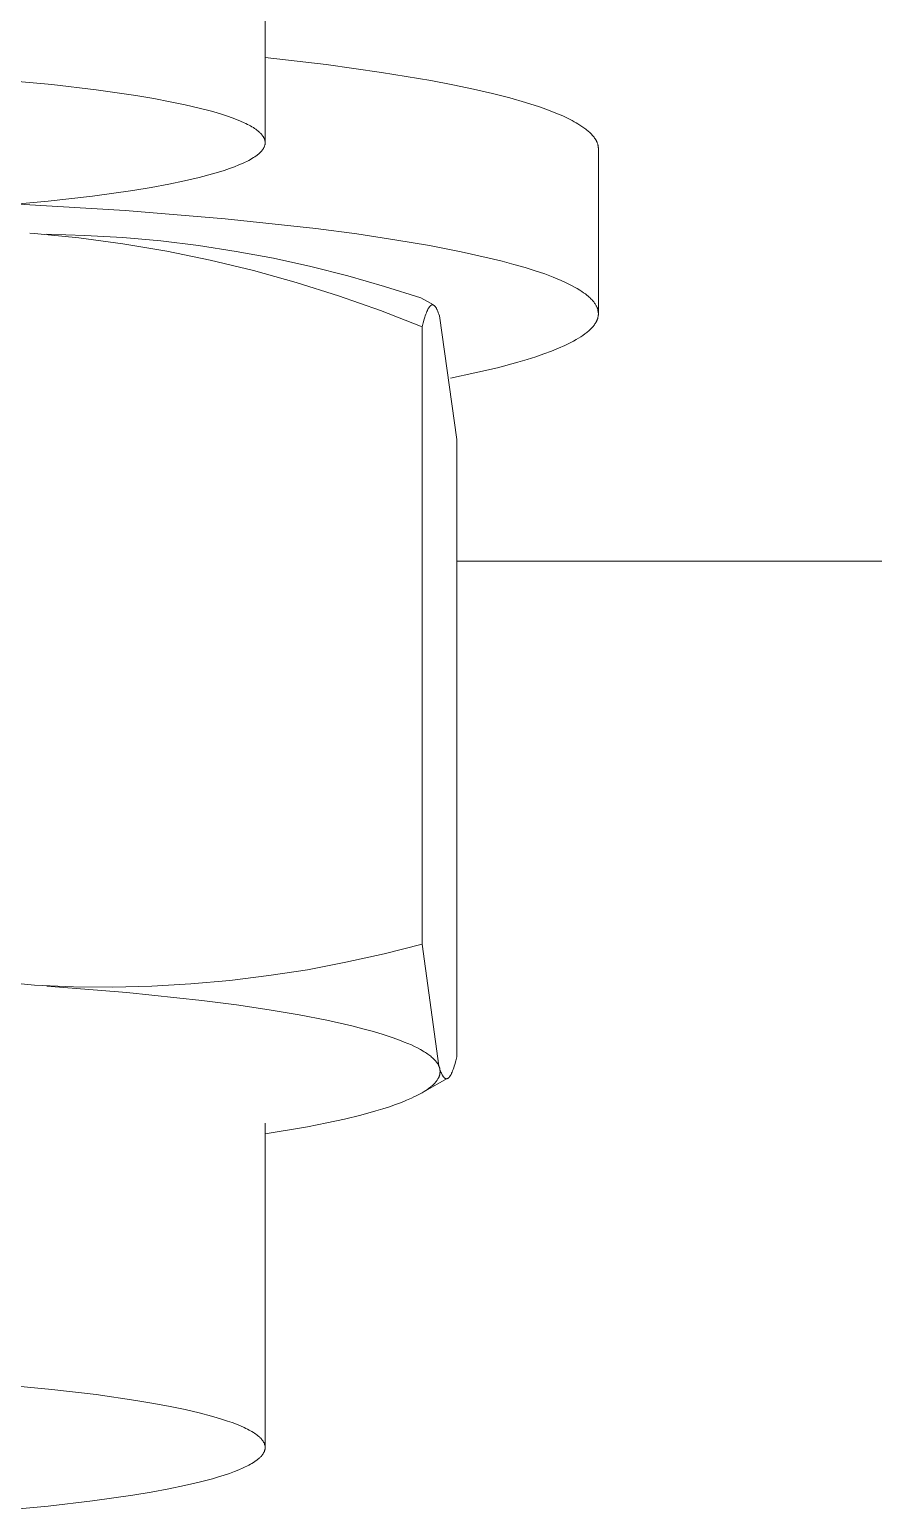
# Model space of a CAD drawing. Header units: millimetres. Extents: x -75 to 3710, y -20 to 2482.
# Drawn here: x 1640.36 to 1646.44, y 2292.67 to 2303.33 of the extents above; entities that cross this region are included whole.
import ezdxf

# ---------------------------------------------------------------- set-up
doc = ezdxf.new("R2010")
doc.units = ezdxf.units.MM
doc.layers.add('ZANO_R', color=7, linetype='Continuous', lineweight=0)

msp = doc.modelspace()

# ---------------------------------------------------------------- linework, layer by layer
at = {"layer": 'ZANO_R'}
for p, q in [((1642.057, 2302.529), (1642.057, 2304.855)), ((1642.496, 2303.081), (1642.057, 2303.132)), ((1642.895, 2303.025), (1642.496, 2303.081)), ((1640.521, 2302.937), (1640.171, 2302.97)), ((1640.84, 2302.899), (1640.521, 2302.937)), ((1643.249, 2302.966), (1642.895, 2303.025)), ((1643.409, 2302.935), (1643.249, 2302.966)), ((1643.558, 2302.904), (1643.409, 2302.935)), ((1641.125, 2302.858), (1640.84, 2302.899)), ((1641.254, 2302.836), (1641.125, 2302.858)), ((1641.373, 2302.814), (1641.254, 2302.836)), ((1643.694, 2302.873), (1643.558, 2302.904)), ((1643.819, 2302.841), (1643.694, 2302.873)), ((1643.931, 2302.808), (1643.819, 2302.841)), ((1641.482, 2302.792), (1641.373, 2302.814)), ((1641.581, 2302.768), (1641.482, 2302.792)), ((1641.67, 2302.745), (1641.581, 2302.768)), ((1641.711, 2302.733), (1641.67, 2302.745)), ((1641.75, 2302.721), (1641.711, 2302.733)), ((1641.786, 2302.71), (1641.75, 2302.721)), ((1644.032, 2302.776), (1643.931, 2302.808)), ((1644.078, 2302.76), (1644.032, 2302.776)), ((1644.122, 2302.743), (1644.078, 2302.76)), ((1644.162, 2302.727), (1644.122, 2302.743)), ((1644.2, 2302.711), (1644.162, 2302.727)), ((1641.819, 2302.698), (1641.786, 2302.71)), ((1641.85, 2302.686), (1641.819, 2302.698)), ((1641.879, 2302.674), (1641.85, 2302.686)), ((1641.906, 2302.662), (1641.879, 2302.674)), ((1641.918, 2302.656), (1641.906, 2302.662)), ((1641.93, 2302.65), (1641.918, 2302.656)), ((1641.941, 2302.644), (1641.93, 2302.65)), ((1641.952, 2302.639), (1641.941, 2302.644)), ((1641.962, 2302.633), (1641.952, 2302.639)), ((1641.972, 2302.627), (1641.962, 2302.633)), ((1641.981, 2302.621), (1641.972, 2302.627)), ((1641.989, 2302.615), (1641.981, 2302.621)), ((1641.997, 2302.609), (1641.989, 2302.615)), ((1644.234, 2302.695), (1644.2, 2302.711)), ((1644.267, 2302.679), (1644.234, 2302.695)), ((1644.282, 2302.67), (1644.267, 2302.679)), ((1644.296, 2302.662), (1644.282, 2302.67)), ((1644.31, 2302.654), (1644.296, 2302.662)), ((1644.323, 2302.646), (1644.31, 2302.654)), ((1644.338, 2302.636), (1644.323, 2302.646)), ((1644.353, 2302.626), (1644.338, 2302.636)), ((1644.36, 2302.621), (1644.353, 2302.626)), ((1644.367, 2302.616), (1644.36, 2302.621)), ((1644.374, 2302.61), (1644.367, 2302.616)), ((1642.005, 2302.603), (1641.997, 2302.609)), ((1642.009, 2302.6), (1642.005, 2302.603)), ((1642.012, 2302.597), (1642.009, 2302.6)), ((1642.016, 2302.594), (1642.012, 2302.597)), ((1642.019, 2302.591), (1642.016, 2302.594)), ((1642.022, 2302.588), (1642.019, 2302.591)), ((1642.025, 2302.585), (1642.022, 2302.588)), ((1642.028, 2302.582), (1642.025, 2302.585)), ((1642.031, 2302.579), (1642.028, 2302.582)), ((1642.033, 2302.576), (1642.031, 2302.579)), ((1642.036, 2302.573), (1642.033, 2302.576)), ((1642.038, 2302.569), (1642.036, 2302.573)), ((1642.04, 2302.566), (1642.038, 2302.569)), ((1642.042, 2302.563), (1642.04, 2302.566)), ((1642.044, 2302.56), (1642.042, 2302.563)), ((1642.046, 2302.557), (1642.044, 2302.56)), ((1642.048, 2302.554), (1642.046, 2302.557)), ((1642.049, 2302.551), (1642.048, 2302.554)), ((1642.051, 2302.548), (1642.049, 2302.551)), ((1642.052, 2302.544), (1642.051, 2302.548)), ((1642.053, 2302.541), (1642.052, 2302.544)), ((1642.054, 2302.538), (1642.053, 2302.541)), ((1642.055, 2302.535), (1642.054, 2302.538)), ((1642.055, 2302.532), (1642.055, 2302.535)), ((1642.056, 2302.529), (1642.055, 2302.532)), ((1642.055, 2302.503), (1642.056, 2302.506)), ((1642.056, 2302.525), (1642.056, 2302.529)), ((1642.057, 2302.522), (1642.056, 2302.525)), ((1642.056, 2302.509), (1642.057, 2302.513)), ((1642.056, 2302.506), (1642.056, 2302.509)), ((1642.057, 2302.519), (1642.057, 2302.522)), ((1642.057, 2302.516), (1642.057, 2302.519)), ((1642.057, 2302.513), (1642.057, 2302.516)), ((1644.38, 2302.605), (1644.374, 2302.61)), ((1644.386, 2302.6), (1644.38, 2302.605)), ((1644.392, 2302.595), (1644.386, 2302.6)), ((1644.398, 2302.59), (1644.392, 2302.595)), ((1644.403, 2302.584), (1644.398, 2302.59)), ((1644.408, 2302.579), (1644.403, 2302.584)), ((1644.413, 2302.574), (1644.408, 2302.579)), ((1644.418, 2302.568), (1644.413, 2302.574)), ((1644.422, 2302.563), (1644.418, 2302.568)), ((1644.426, 2302.558), (1644.422, 2302.563)), ((1644.43, 2302.552), (1644.426, 2302.558)), ((1644.434, 2302.547), (1644.43, 2302.552)), ((1644.435, 2302.544), (1644.434, 2302.547)), ((1644.437, 2302.542), (1644.435, 2302.544)), ((1644.439, 2302.539), (1644.437, 2302.542)), ((1644.44, 2302.536), (1644.439, 2302.539)), ((1644.442, 2302.534), (1644.44, 2302.536)), ((1644.443, 2302.531), (1644.442, 2302.534)), ((1644.444, 2302.528), (1644.443, 2302.531)), ((1644.446, 2302.525), (1644.444, 2302.528)), ((1644.447, 2302.523), (1644.446, 2302.525)), ((1644.448, 2302.52), (1644.447, 2302.523)), ((1644.449, 2302.517), (1644.448, 2302.52)), ((1644.45, 2302.514), (1644.449, 2302.517)), ((1644.451, 2302.512), (1644.45, 2302.514)), ((1644.452, 2302.509), (1644.451, 2302.512)), ((1644.453, 2302.506), (1644.452, 2302.509)), ((1644.453, 2302.504), (1644.453, 2302.506)), ((1641.951, 2302.398), (1641.962, 2302.404)), ((1641.962, 2302.404), (1641.973, 2302.411)), ((1641.973, 2302.411), (1641.983, 2302.417)), ((1641.983, 2302.417), (1641.993, 2302.424)), ((1641.993, 2302.424), (1641.997, 2302.427)), ((1641.997, 2302.427), (1642.001, 2302.431)), ((1642.001, 2302.431), (1642.005, 2302.434)), ((1642.005, 2302.434), (1642.009, 2302.437)), ((1642.009, 2302.437), (1642.013, 2302.441)), ((1642.013, 2302.441), (1642.017, 2302.444)), ((1642.017, 2302.444), (1642.02, 2302.447)), ((1642.02, 2302.447), (1642.024, 2302.451)), ((1642.024, 2302.451), (1642.027, 2302.454)), ((1642.027, 2302.454), (1642.03, 2302.457)), ((1642.03, 2302.457), (1642.033, 2302.46)), ((1642.033, 2302.46), (1642.035, 2302.464)), ((1642.035, 2302.464), (1642.038, 2302.467)), ((1642.038, 2302.467), (1642.04, 2302.47)), ((1642.04, 2302.47), (1642.042, 2302.474)), ((1642.042, 2302.474), (1642.044, 2302.477)), ((1642.044, 2302.477), (1642.046, 2302.48)), ((1642.046, 2302.48), (1642.048, 2302.483)), ((1642.048, 2302.483), (1642.05, 2302.487)), ((1642.05, 2302.487), (1642.051, 2302.49)), ((1642.051, 2302.49), (1642.052, 2302.493)), ((1642.052, 2302.493), (1642.053, 2302.496)), ((1642.053, 2302.496), (1642.054, 2302.5)), ((1642.054, 2302.5), (1642.055, 2302.503)), ((1644.454, 2302.501), (1644.453, 2302.504)), ((1644.455, 2302.498), (1644.454, 2302.501)), ((1644.455, 2302.495), (1644.455, 2302.498)), ((1644.456, 2302.493), (1644.455, 2302.495)), ((1644.456, 2302.49), (1644.456, 2302.493)), ((1644.456, 2302.487), (1644.456, 2302.49)), ((1644.456, 2302.484), (1644.456, 2302.487)), ((1644.457, 2302.481), (1644.456, 2302.484)), ((1644.457, 2302.479), (1644.457, 2302.481)), ((1644.457, 2302.476), (1644.457, 2302.479)), ((1644.457, 2301.286), (1644.457, 2302.476)), ((1641.582, 2302.269), (1641.677, 2302.294)), ((1641.677, 2302.294), (1641.721, 2302.306)), ((1641.721, 2302.306), (1641.761, 2302.319)), ((1641.761, 2302.319), (1641.8, 2302.332)), ((1641.8, 2302.332), (1641.835, 2302.345)), ((1641.835, 2302.345), (1641.868, 2302.358)), ((1641.868, 2302.358), (1641.899, 2302.371)), ((1641.899, 2302.371), (1641.913, 2302.378)), ((1641.913, 2302.378), (1641.926, 2302.384)), ((1641.926, 2302.384), (1641.939, 2302.391)), ((1641.939, 2302.391), (1641.951, 2302.398)), ((1641.104, 2302.175), (1641.237, 2302.197)), ((1641.237, 2302.197), (1641.362, 2302.22)), ((1641.362, 2302.22), (1641.477, 2302.244)), ((1641.477, 2302.244), (1641.582, 2302.269)), ((1640.154, 2302.066), (1640.494, 2302.097)), ((1640.494, 2302.097), (1640.813, 2302.134)), ((1640.813, 2302.134), (1641.104, 2302.175)), ((1641.049, 2302.03), (1640.281, 2302.077)), ((1641.769, 2301.971), (1641.049, 2302.03)), ((1640.396, 2301.865), (1640.361, 2301.867)), ((1640.714, 2301.833), (1640.396, 2301.865)), ((1642.421, 2301.9), (1641.769, 2301.971)), ((1642.717, 2301.861), (1642.421, 2301.9)), ((1640.485, 2301.859), (1640.759, 2301.851)), ((1641.032, 2301.791), (1640.714, 2301.833)), ((1640.759, 2301.851), (1641.033, 2301.835)), ((1641.348, 2301.737), (1641.032, 2301.791)), ((1641.033, 2301.835), (1641.306, 2301.811)), ((1641.306, 2301.811), (1641.578, 2301.778)), ((1641.578, 2301.778), (1641.849, 2301.736)), ((1642.99, 2301.82), (1642.717, 2301.861)), ((1643.241, 2301.778), (1642.99, 2301.82)), ((1643.468, 2301.733), (1643.241, 2301.778)), ((1641.661, 2301.673), (1641.348, 2301.737)), ((1641.972, 2301.598), (1641.661, 2301.673)), ((1641.849, 2301.736), (1642.118, 2301.686)), ((1642.118, 2301.686), (1642.386, 2301.627)), ((1643.671, 2301.688), (1643.468, 2301.733)), ((1643.763, 2301.665), (1643.671, 2301.688)), ((1643.849, 2301.642), (1643.763, 2301.665)), ((1642.281, 2301.512), (1641.972, 2301.598)), ((1642.386, 2301.627), (1642.652, 2301.56)), ((1642.652, 2301.56), (1642.916, 2301.484)), ((1643.929, 2301.619), (1643.849, 2301.642)), ((1644.002, 2301.596), (1643.929, 2301.619)), ((1644.07, 2301.573), (1644.002, 2301.596)), ((1644.132, 2301.549), (1644.07, 2301.573)), ((1644.161, 2301.538), (1644.132, 2301.549)), ((1642.586, 2301.416), (1642.281, 2301.512)), ((1642.916, 2301.484), (1643.177, 2301.401)), ((1644.188, 2301.526), (1644.161, 2301.538)), ((1644.214, 2301.514), (1644.188, 2301.526)), ((1644.239, 2301.503), (1644.214, 2301.514)), ((1644.262, 2301.491), (1644.239, 2301.503)), ((1644.284, 2301.479), (1644.262, 2301.491)), ((1644.304, 2301.468), (1644.284, 2301.479)), ((1644.323, 2301.456), (1644.304, 2301.468)), ((1644.337, 2301.447), (1644.323, 2301.456)), ((1644.35, 2301.438), (1644.337, 2301.447)), ((1642.888, 2301.31), (1642.586, 2301.416)), ((1643.177, 2301.401), (1643.269, 2301.35)), ((1643.237, 2301.332), (1643.235, 2301.329)), ((1643.238, 2301.333), (1643.237, 2301.332)), ((1643.239, 2301.335), (1643.238, 2301.333)), ((1643.24, 2301.336), (1643.239, 2301.335)), ((1643.241, 2301.337), (1643.24, 2301.336)), ((1643.242, 2301.338), (1643.241, 2301.337)), ((1643.243, 2301.34), (1643.242, 2301.338)), ((1643.244, 2301.341), (1643.243, 2301.34)), ((1643.245, 2301.342), (1643.244, 2301.341)), ((1643.246, 2301.343), (1643.245, 2301.342)), ((1643.247, 2301.344), (1643.246, 2301.343)), ((1643.248, 2301.344), (1643.247, 2301.344)), ((1643.249, 2301.345), (1643.248, 2301.344)), ((1643.25, 2301.346), (1643.249, 2301.346)), ((1643.249, 2301.346), (1643.249, 2301.345)), ((1643.251, 2301.347), (1643.25, 2301.346)), ((1643.25, 2301.346), (1643.25, 2301.346)), ((1643.252, 2301.347), (1643.251, 2301.347)), ((1643.251, 2301.347), (1643.251, 2301.347)), ((1643.253, 2301.348), (1643.252, 2301.348)), ((1643.252, 2301.348), (1643.252, 2301.347)), ((1643.254, 2301.348), (1643.253, 2301.348)), ((1643.253, 2301.348), (1643.253, 2301.348)), ((1643.255, 2301.349), (1643.254, 2301.349)), ((1643.254, 2301.349), (1643.254, 2301.348)), ((1643.256, 2301.349), (1643.255, 2301.349)), ((1643.255, 2301.349), (1643.255, 2301.349)), ((1643.257, 2301.35), (1643.256, 2301.35)), ((1643.256, 2301.35), (1643.256, 2301.349)), ((1643.258, 2301.35), (1643.257, 2301.35)), ((1643.257, 2301.35), (1643.257, 2301.35)), ((1643.259, 2301.35), (1643.258, 2301.35)), ((1643.258, 2301.35), (1643.258, 2301.35)), ((1643.26, 2301.35), (1643.259, 2301.35)), ((1643.259, 2301.35), (1643.259, 2301.35)), ((1643.261, 2301.351), (1643.26, 2301.35)), ((1643.26, 2301.35), (1643.26, 2301.35)), ((1643.262, 2301.351), (1643.261, 2301.351)), ((1643.261, 2301.351), (1643.261, 2301.351)), ((1643.263, 2301.351), (1643.262, 2301.351)), ((1643.262, 2301.351), (1643.262, 2301.351)), ((1643.264, 2301.351), (1643.263, 2301.351)), ((1643.263, 2301.351), (1643.263, 2301.351)), ((1643.264, 2301.35), (1643.264, 2301.351)), ((1643.265, 2301.35), (1643.264, 2301.35)), ((1643.266, 2301.35), (1643.265, 2301.35)), ((1643.265, 2301.35), (1643.265, 2301.35)), ((1643.267, 2301.35), (1643.266, 2301.35)), ((1643.266, 2301.35), (1643.266, 2301.35)), ((1643.268, 2301.35), (1643.267, 2301.35)), ((1643.267, 2301.35), (1643.267, 2301.35)), ((1643.268, 2301.349), (1643.268, 2301.35)), ((1643.268, 2301.35), (1643.268, 2301.35)), ((1643.269, 2301.349), (1643.268, 2301.349)), ((1643.27, 2301.349), (1643.269, 2301.349)), ((1643.269, 2301.349), (1643.269, 2301.349)), ((1643.27, 2301.348), (1643.27, 2301.349)), ((1643.271, 2301.348), (1643.27, 2301.348)), ((1643.272, 2301.348), (1643.271, 2301.348)), ((1643.271, 2301.348), (1643.271, 2301.348)), ((1643.272, 2301.347), (1643.272, 2301.348)), ((1643.273, 2301.347), (1643.272, 2301.347)), ((1643.274, 2301.346), (1643.273, 2301.347)), ((1643.273, 2301.347), (1643.273, 2301.347)), ((1643.275, 2301.346), (1643.274, 2301.346)), ((1643.274, 2301.346), (1643.274, 2301.346)), ((1643.275, 2301.345), (1643.275, 2301.346)), ((1643.276, 2301.345), (1643.275, 2301.345)), ((1643.276, 2301.344), (1643.276, 2301.345)), ((1643.277, 2301.343), (1643.276, 2301.344)), ((1643.278, 2301.342), (1643.277, 2301.343)), ((1643.279, 2301.341), (1643.278, 2301.342)), ((1643.28, 2301.34), (1643.279, 2301.341)), ((1643.281, 2301.339), (1643.28, 2301.34)), ((1643.282, 2301.338), (1643.281, 2301.339)), ((1643.283, 2301.337), (1643.282, 2301.338)), ((1643.284, 2301.335), (1643.283, 2301.337)), ((1643.285, 2301.334), (1643.284, 2301.335)), ((1643.286, 2301.332), (1643.285, 2301.334)), ((1643.287, 2301.331), (1643.286, 2301.332)), ((1644.363, 2301.429), (1644.35, 2301.438)), ((1644.375, 2301.419), (1644.363, 2301.429)), ((1644.381, 2301.415), (1644.375, 2301.419)), ((1644.386, 2301.41), (1644.381, 2301.415)), ((1644.391, 2301.405), (1644.386, 2301.41)), ((1644.397, 2301.401), (1644.391, 2301.405)), ((1644.401, 2301.396), (1644.397, 2301.401)), ((1644.406, 2301.391), (1644.401, 2301.396)), ((1644.411, 2301.386), (1644.406, 2301.391)), ((1644.415, 2301.381), (1644.411, 2301.386)), ((1644.419, 2301.377), (1644.415, 2301.381)), ((1644.423, 2301.372), (1644.419, 2301.377)), ((1644.427, 2301.367), (1644.423, 2301.372)), ((1644.43, 2301.362), (1644.427, 2301.367)), ((1644.433, 2301.357), (1644.43, 2301.362)), ((1644.436, 2301.353), (1644.433, 2301.357)), ((1644.439, 2301.348), (1644.436, 2301.353)), ((1644.442, 2301.343), (1644.439, 2301.348)), ((1644.443, 2301.34), (1644.442, 2301.343)), ((1644.444, 2301.338), (1644.443, 2301.34)), ((1644.446, 2301.335), (1644.444, 2301.338)), ((1644.447, 2301.333), (1644.446, 2301.335)), ((1644.448, 2301.331), (1644.447, 2301.333)), ((1643.187, 2301.193), (1642.888, 2301.31)), ((1643.202, 2301.248), (1643.194, 2301.222)), ((1643.206, 2301.261), (1643.202, 2301.248)), ((1643.21, 2301.272), (1643.206, 2301.261)), ((1643.214, 2301.283), (1643.21, 2301.272)), ((1643.218, 2301.293), (1643.214, 2301.283)), ((1643.221, 2301.302), (1643.218, 2301.293)), ((1643.225, 2301.311), (1643.221, 2301.302)), ((1643.227, 2301.315), (1643.225, 2301.311)), ((1643.229, 2301.319), (1643.227, 2301.315)), ((1643.231, 2301.322), (1643.229, 2301.319)), ((1643.233, 2301.326), (1643.231, 2301.322)), ((1643.235, 2301.329), (1643.233, 2301.326)), ((1643.288, 2301.329), (1643.287, 2301.331)), ((1643.29, 2301.326), (1643.288, 2301.329)), ((1643.292, 2301.322), (1643.29, 2301.326)), ((1643.294, 2301.318), (1643.292, 2301.322)), ((1643.296, 2301.314), (1643.294, 2301.318)), ((1643.298, 2301.309), (1643.296, 2301.314)), ((1643.3, 2301.305), (1643.298, 2301.309)), ((1643.304, 2301.294), (1643.3, 2301.305)), ((1643.308, 2301.283), (1643.304, 2301.294)), ((1643.312, 2301.271), (1643.308, 2301.283)), ((1643.438, 2300.381), (1643.312, 2301.271)), ((1644.439, 2301.223), (1644.44, 2301.225)), ((1644.44, 2301.225), (1644.441, 2301.228)), ((1644.441, 2301.228), (1644.443, 2301.23)), ((1644.443, 2301.23), (1644.444, 2301.233)), ((1644.444, 2301.233), (1644.445, 2301.235)), ((1644.445, 2301.235), (1644.446, 2301.238)), ((1644.446, 2301.238), (1644.447, 2301.241)), ((1644.447, 2301.241), (1644.448, 2301.243)), ((1644.449, 2301.328), (1644.448, 2301.331)), ((1644.448, 2301.243), (1644.449, 2301.246)), ((1644.45, 2301.326), (1644.449, 2301.328)), ((1644.449, 2301.246), (1644.45, 2301.248)), ((1644.45, 2301.323), (1644.45, 2301.326)), ((1644.451, 2301.321), (1644.45, 2301.323)), ((1644.45, 2301.248), (1644.451, 2301.251)), ((1644.452, 2301.318), (1644.451, 2301.321)), ((1644.451, 2301.251), (1644.452, 2301.253)), ((1644.453, 2301.316), (1644.452, 2301.318)), ((1644.452, 2301.253), (1644.453, 2301.256)), ((1644.453, 2301.313), (1644.453, 2301.316)), ((1644.454, 2301.311), (1644.453, 2301.313)), ((1644.453, 2301.258), (1644.454, 2301.261)), ((1644.453, 2301.256), (1644.453, 2301.258)), ((1644.454, 2301.308), (1644.454, 2301.311)), ((1644.455, 2301.306), (1644.454, 2301.308)), ((1644.454, 2301.263), (1644.455, 2301.266)), ((1644.454, 2301.261), (1644.454, 2301.263)), ((1644.455, 2301.303), (1644.455, 2301.306)), ((1644.456, 2301.301), (1644.455, 2301.303)), ((1644.455, 2301.268), (1644.456, 2301.271)), ((1644.455, 2301.266), (1644.455, 2301.268)), ((1644.456, 2301.298), (1644.456, 2301.301)), ((1644.456, 2301.296), (1644.456, 2301.298)), ((1644.457, 2301.293), (1644.456, 2301.296)), ((1644.456, 2301.276), (1644.457, 2301.278)), ((1644.456, 2301.273), (1644.456, 2301.276)), ((1644.456, 2301.271), (1644.456, 2301.273)), ((1644.457, 2301.291), (1644.457, 2301.293)), ((1644.457, 2301.288), (1644.457, 2301.291)), ((1644.457, 2301.286), (1644.457, 2301.288)), ((1644.457, 2301.283), (1644.457, 2301.286)), ((1644.457, 2301.281), (1644.457, 2301.283)), ((1644.457, 2301.278), (1644.457, 2301.281)), ((1643.194, 2301.222), (1643.187, 2301.193)), ((1643.187, 2296.745), (1643.187, 2301.193)), ((1644.314, 2301.11), (1644.33, 2301.12)), ((1644.33, 2301.12), (1644.345, 2301.13)), ((1644.345, 2301.13), (1644.36, 2301.141)), ((1644.36, 2301.141), (1644.367, 2301.146)), ((1644.367, 2301.146), (1644.373, 2301.151)), ((1644.373, 2301.151), (1644.379, 2301.156)), ((1644.379, 2301.156), (1644.385, 2301.161)), ((1644.385, 2301.161), (1644.391, 2301.166)), ((1644.391, 2301.166), (1644.397, 2301.172)), ((1644.397, 2301.172), (1644.402, 2301.177)), ((1644.402, 2301.177), (1644.407, 2301.182)), ((1644.407, 2301.182), (1644.412, 2301.187)), ((1644.412, 2301.187), (1644.416, 2301.192)), ((1644.416, 2301.192), (1644.421, 2301.197)), ((1644.421, 2301.197), (1644.425, 2301.202)), ((1644.425, 2301.202), (1644.429, 2301.207)), ((1644.429, 2301.207), (1644.432, 2301.213)), ((1644.432, 2301.213), (1644.435, 2301.218)), ((1644.435, 2301.218), (1644.439, 2301.223)), ((1644.065, 2300.997), (1644.119, 2301.018)), ((1644.119, 2301.018), (1644.17, 2301.038)), ((1644.17, 2301.038), (1644.216, 2301.058)), ((1644.216, 2301.058), (1644.238, 2301.069)), ((1644.238, 2301.069), (1644.258, 2301.079)), ((1644.258, 2301.079), (1644.278, 2301.089)), ((1644.278, 2301.089), (1644.296, 2301.1)), ((1644.296, 2301.1), (1644.314, 2301.11)), ((1643.73, 2300.898), (1643.876, 2300.937)), ((1643.876, 2300.937), (1643.943, 2300.957)), ((1643.943, 2300.957), (1644.006, 2300.977)), ((1644.006, 2300.977), (1644.065, 2300.997)), ((1643.391, 2300.823), (1643.568, 2300.86)), ((1643.568, 2300.86), (1643.73, 2300.898)), ((1643.438, 2295.934), (1643.438, 2300.381)), ((1643.438, 2299.505), (1657.857, 2299.505)), ((1642.638, 2296.615), (1642.914, 2296.676)), ((1642.914, 2296.676), (1643.187, 2296.745)), ((1643.187, 2296.745), (1643.308, 2295.87)), ((1642.083, 2296.519), (1642.361, 2296.562)), ((1642.361, 2296.562), (1642.638, 2296.615)), ((1640.077, 2296.482), (1640.396, 2296.451)), ((1640.396, 2296.451), (1640.677, 2296.439)), ((1640.485, 2296.444), (1641.061, 2296.397)), ((1640.677, 2296.439), (1640.959, 2296.437)), ((1640.959, 2296.437), (1641.241, 2296.444)), ((1641.241, 2296.444), (1641.522, 2296.46)), ((1641.522, 2296.46), (1641.803, 2296.485)), ((1641.803, 2296.485), (1642.083, 2296.519)), ((1641.061, 2296.397), (1641.6, 2296.34)), ((1641.6, 2296.34), (1641.85, 2296.308)), ((1641.85, 2296.308), (1642.085, 2296.273)), ((1642.085, 2296.273), (1642.302, 2296.236)), ((1642.302, 2296.236), (1642.501, 2296.198)), ((1642.501, 2296.198), (1642.68, 2296.158)), ((1642.68, 2296.158), (1642.761, 2296.137)), ((1642.761, 2296.137), (1642.837, 2296.116)), ((1642.837, 2296.116), (1642.907, 2296.095)), ((1642.907, 2296.095), (1642.972, 2296.074)), ((1642.972, 2296.074), (1643.032, 2296.052)), ((1643.032, 2296.052), (1643.059, 2296.041)), ((1643.059, 2296.041), (1643.085, 2296.031)), ((1643.085, 2296.031), (1643.11, 2296.02)), ((1643.11, 2296.02), (1643.133, 2296.009)), ((1643.133, 2296.009), (1643.155, 2295.998)), ((1643.155, 2295.998), (1643.175, 2295.987)), ((1643.175, 2295.987), (1643.194, 2295.976)), ((1643.194, 2295.976), (1643.203, 2295.971)), ((1643.203, 2295.971), (1643.212, 2295.965)), ((1643.212, 2295.965), (1643.22, 2295.96)), ((1643.22, 2295.96), (1643.228, 2295.954)), ((1643.228, 2295.954), (1643.236, 2295.949)), ((1643.236, 2295.949), (1643.243, 2295.943)), ((1643.243, 2295.943), (1643.25, 2295.938)), ((1643.25, 2295.938), (1643.256, 2295.932)), ((1643.256, 2295.932), (1643.263, 2295.927)), ((1643.263, 2295.927), (1643.269, 2295.921)), ((1643.269, 2295.921), (1643.274, 2295.916)), ((1643.274, 2295.916), (1643.279, 2295.91)), ((1643.279, 2295.91), (1643.284, 2295.905)), ((1643.284, 2295.905), (1643.286, 2295.902)), ((1643.286, 2295.902), (1643.289, 2295.899)), ((1643.289, 2295.899), (1643.291, 2295.897)), ((1643.291, 2295.897), (1643.293, 2295.894)), ((1643.293, 2295.894), (1643.295, 2295.891)), ((1643.423, 2295.878), (1643.431, 2295.905)), ((1643.431, 2295.905), (1643.438, 2295.934)), ((1643.295, 2295.891), (1643.296, 2295.889)), ((1643.296, 2295.889), (1643.298, 2295.886)), ((1643.298, 2295.886), (1643.3, 2295.883)), ((1643.3, 2295.883), (1643.302, 2295.88)), ((1643.302, 2295.88), (1643.303, 2295.878)), ((1643.303, 2295.878), (1643.305, 2295.875)), ((1643.305, 2295.875), (1643.306, 2295.872)), ((1643.306, 2295.872), (1643.307, 2295.87)), ((1643.307, 2295.786), (1643.306, 2295.784)), ((1643.307, 2295.87), (1643.308, 2295.867)), ((1643.308, 2295.788), (1643.307, 2295.786)), ((1643.308, 2295.867), (1643.31, 2295.864)), ((1643.309, 2295.79), (1643.308, 2295.788)), ((1643.31, 2295.792), (1643.309, 2295.79)), ((1643.31, 2295.864), (1643.311, 2295.861)), ((1643.311, 2295.796), (1643.31, 2295.794)), ((1643.31, 2295.794), (1643.31, 2295.792)), ((1643.311, 2295.861), (1643.312, 2295.859)), ((1643.312, 2295.798), (1643.311, 2295.796)), ((1643.312, 2295.859), (1643.312, 2295.856)), ((1643.312, 2295.856), (1643.313, 2295.854)), ((1643.313, 2295.802), (1643.312, 2295.8)), ((1643.312, 2295.8), (1643.312, 2295.798)), ((1643.313, 2295.854), (1643.314, 2295.852)), ((1643.314, 2295.804), (1643.313, 2295.802)), ((1643.314, 2295.852), (1643.314, 2295.85)), ((1643.314, 2295.85), (1643.314, 2295.848)), ((1643.314, 2295.848), (1643.315, 2295.846)), ((1643.315, 2295.808), (1643.314, 2295.806)), ((1643.314, 2295.806), (1643.314, 2295.804)), ((1643.315, 2295.846), (1643.315, 2295.845)), ((1643.315, 2295.845), (1643.316, 2295.843)), ((1643.316, 2295.814), (1643.315, 2295.812)), ((1643.315, 2295.812), (1643.315, 2295.81)), ((1643.315, 2295.81), (1643.315, 2295.808)), ((1643.316, 2295.844), (1643.32, 2295.834)), ((1643.316, 2295.843), (1643.316, 2295.841)), ((1643.316, 2295.841), (1643.316, 2295.839)), ((1643.316, 2295.839), (1643.316, 2295.837)), ((1643.316, 2295.837), (1643.317, 2295.835)), ((1643.317, 2295.821), (1643.316, 2295.819)), ((1643.316, 2295.819), (1643.316, 2295.818)), ((1643.316, 2295.818), (1643.316, 2295.816)), ((1643.316, 2295.816), (1643.316, 2295.814)), ((1643.317, 2295.835), (1643.317, 2295.833)), ((1643.317, 2295.833), (1643.317, 2295.831)), ((1643.317, 2295.831), (1643.317, 2295.829)), ((1643.317, 2295.829), (1643.317, 2295.827)), ((1643.317, 2295.827), (1643.317, 2295.825)), ((1643.317, 2295.825), (1643.317, 2295.823)), ((1643.317, 2295.823), (1643.317, 2295.821)), ((1643.32, 2295.834), (1643.323, 2295.825)), ((1643.323, 2295.825), (1643.327, 2295.816)), ((1643.327, 2295.816), (1643.329, 2295.812)), ((1643.329, 2295.812), (1643.33, 2295.809)), ((1643.33, 2295.809), (1643.332, 2295.805)), ((1643.332, 2295.805), (1643.334, 2295.802)), ((1643.334, 2295.802), (1643.336, 2295.799)), ((1643.336, 2295.799), (1643.337, 2295.796)), ((1643.337, 2295.796), (1643.339, 2295.793)), ((1643.339, 2295.793), (1643.34, 2295.792)), ((1643.34, 2295.792), (1643.341, 2295.791)), ((1643.341, 2295.791), (1643.342, 2295.79)), ((1643.342, 2295.79), (1643.343, 2295.788)), ((1643.343, 2295.788), (1643.344, 2295.787)), ((1643.344, 2295.787), (1643.344, 2295.786)), ((1643.344, 2295.786), (1643.345, 2295.785)), ((1643.38, 2295.785), (1643.381, 2295.786)), ((1643.381, 2295.786), (1643.382, 2295.787)), ((1643.382, 2295.787), (1643.383, 2295.788)), ((1643.383, 2295.788), (1643.384, 2295.789)), ((1643.384, 2295.789), (1643.385, 2295.791)), ((1643.385, 2295.791), (1643.386, 2295.792)), ((1643.386, 2295.792), (1643.387, 2295.793)), ((1643.387, 2295.793), (1643.388, 2295.795)), ((1643.388, 2295.795), (1643.39, 2295.798)), ((1643.39, 2295.798), (1643.392, 2295.801)), ((1643.392, 2295.801), (1643.394, 2295.804)), ((1643.394, 2295.804), (1643.396, 2295.808)), ((1643.396, 2295.808), (1643.398, 2295.812)), ((1643.398, 2295.812), (1643.4, 2295.816)), ((1643.4, 2295.816), (1643.403, 2295.824)), ((1643.403, 2295.824), (1643.407, 2295.834)), ((1643.407, 2295.834), (1643.411, 2295.844)), ((1643.411, 2295.844), (1643.415, 2295.855)), ((1643.415, 2295.855), (1643.419, 2295.866)), ((1643.419, 2295.866), (1643.423, 2295.878)), ((1643.201, 2295.684), (1643.188, 2295.676)), ((1643.214, 2295.692), (1643.201, 2295.684)), ((1643.207, 2295.687), (1643.368, 2295.777)), ((1643.225, 2295.7), (1643.214, 2295.692)), ((1643.236, 2295.708), (1643.225, 2295.7)), ((1643.247, 2295.716), (1643.236, 2295.708)), ((1643.251, 2295.72), (1643.247, 2295.716)), ((1643.256, 2295.724), (1643.251, 2295.72)), ((1643.261, 2295.727), (1643.256, 2295.724)), ((1643.265, 2295.731), (1643.261, 2295.727)), ((1643.269, 2295.735), (1643.265, 2295.731)), ((1643.273, 2295.739), (1643.269, 2295.735)), ((1643.277, 2295.743), (1643.273, 2295.739)), ((1643.281, 2295.747), (1643.277, 2295.743)), ((1643.284, 2295.751), (1643.281, 2295.747)), ((1643.287, 2295.755), (1643.284, 2295.751)), ((1643.29, 2295.759), (1643.287, 2295.755)), ((1643.293, 2295.763), (1643.29, 2295.759)), ((1643.296, 2295.767), (1643.293, 2295.763)), ((1643.299, 2295.771), (1643.296, 2295.767)), ((1643.301, 2295.775), (1643.299, 2295.771)), ((1643.303, 2295.779), (1643.301, 2295.775)), ((1643.305, 2295.782), (1643.303, 2295.779)), ((1643.306, 2295.784), (1643.305, 2295.782)), ((1643.345, 2295.785), (1643.346, 2295.784)), ((1643.346, 2295.784), (1643.347, 2295.783)), ((1643.347, 2295.783), (1643.348, 2295.782)), ((1643.348, 2295.782), (1643.349, 2295.782)), ((1643.349, 2295.782), (1643.349, 2295.782)), ((1643.349, 2295.782), (1643.35, 2295.781)), ((1643.35, 2295.781), (1643.35, 2295.781)), ((1643.35, 2295.781), (1643.351, 2295.78)), ((1643.351, 2295.78), (1643.351, 2295.78)), ((1643.351, 2295.78), (1643.352, 2295.78)), ((1643.352, 2295.78), (1643.352, 2295.779)), ((1643.352, 2295.779), (1643.353, 2295.779)), ((1643.353, 2295.779), (1643.353, 2295.779)), ((1643.353, 2295.779), (1643.354, 2295.778)), ((1643.354, 2295.778), (1643.354, 2295.778)), ((1643.354, 2295.778), (1643.355, 2295.778)), ((1643.355, 2295.778), (1643.355, 2295.778)), ((1643.355, 2295.778), (1643.356, 2295.778)), ((1643.356, 2295.778), (1643.356, 2295.777)), ((1643.356, 2295.777), (1643.357, 2295.777)), ((1643.357, 2295.777), (1643.357, 2295.777)), ((1643.357, 2295.777), (1643.358, 2295.777)), ((1643.358, 2295.777), (1643.358, 2295.777)), ((1643.358, 2295.777), (1643.359, 2295.777)), ((1643.359, 2295.777), (1643.359, 2295.776)), ((1643.359, 2295.776), (1643.36, 2295.776)), ((1643.36, 2295.776), (1643.36, 2295.776)), ((1643.36, 2295.776), (1643.361, 2295.776)), ((1643.361, 2295.776), (1643.361, 2295.776)), ((1643.361, 2295.776), (1643.362, 2295.776)), ((1643.362, 2295.776), (1643.362, 2295.776)), ((1643.362, 2295.776), (1643.363, 2295.776)), ((1643.363, 2295.776), (1643.363, 2295.776)), ((1643.363, 2295.776), (1643.364, 2295.776)), ((1643.364, 2295.776), (1643.364, 2295.776)), ((1643.364, 2295.776), (1643.365, 2295.776)), ((1643.365, 2295.776), (1643.365, 2295.776)), ((1643.365, 2295.776), (1643.366, 2295.776)), ((1643.366, 2295.776), (1643.367, 2295.777)), ((1643.366, 2295.776), (1643.366, 2295.776)), ((1643.367, 2295.777), (1643.367, 2295.777)), ((1643.367, 2295.777), (1643.368, 2295.777)), ((1643.368, 2295.777), (1643.368, 2295.777)), ((1643.368, 2295.777), (1643.369, 2295.777)), ((1643.369, 2295.777), (1643.37, 2295.778)), ((1643.369, 2295.777), (1643.369, 2295.777)), ((1643.37, 2295.778), (1643.37, 2295.778)), ((1643.37, 2295.778), (1643.371, 2295.778)), ((1643.371, 2295.778), (1643.371, 2295.778)), ((1643.371, 2295.778), (1643.372, 2295.778)), ((1643.372, 2295.778), (1643.372, 2295.779)), ((1643.372, 2295.779), (1643.373, 2295.779)), ((1643.373, 2295.779), (1643.374, 2295.78)), ((1643.373, 2295.779), (1643.373, 2295.779)), ((1643.374, 2295.78), (1643.374, 2295.78)), ((1643.374, 2295.78), (1643.375, 2295.78)), ((1643.375, 2295.78), (1643.375, 2295.781)), ((1643.375, 2295.781), (1643.376, 2295.781)), ((1643.376, 2295.781), (1643.377, 2295.782)), ((1643.376, 2295.781), (1643.376, 2295.781)), ((1643.377, 2295.782), (1643.378, 2295.783)), ((1643.378, 2295.783), (1643.379, 2295.784)), ((1643.379, 2295.784), (1643.38, 2295.785)), ((1642.952, 2295.575), (1642.905, 2295.56)), ((1642.996, 2295.591), (1642.952, 2295.575)), ((1643.038, 2295.606), (1642.996, 2295.591)), ((1643.076, 2295.621), (1643.038, 2295.606)), ((1643.112, 2295.637), (1643.076, 2295.621)), ((1643.128, 2295.645), (1643.112, 2295.637)), ((1643.144, 2295.653), (1643.128, 2295.645)), ((1643.16, 2295.661), (1643.144, 2295.653)), ((1643.174, 2295.668), (1643.16, 2295.661)), ((1643.188, 2295.676), (1643.174, 2295.668)), ((1642.629, 2295.486), (1642.5, 2295.458)), ((1642.747, 2295.515), (1642.629, 2295.486)), ((1642.855, 2295.545), (1642.747, 2295.515)), ((1642.905, 2295.56), (1642.855, 2295.545)), ((1642.057, 2293.13), (1642.057, 2295.457)), ((1642.361, 2295.431), (1642.057, 2295.379)), ((1642.5, 2295.458), (1642.361, 2295.431)), ((1640.521, 2293.538), (1640.171, 2293.572)), ((1640.84, 2293.501), (1640.521, 2293.538)), ((1641.125, 2293.46), (1640.84, 2293.501)), ((1641.254, 2293.438), (1641.125, 2293.46)), ((1641.373, 2293.416), (1641.254, 2293.438)), ((1641.482, 2293.393), (1641.373, 2293.416)), ((1641.581, 2293.37), (1641.482, 2293.393)), ((1641.67, 2293.347), (1641.581, 2293.37)), ((1641.711, 2293.335), (1641.67, 2293.347)), ((1641.75, 2293.323), (1641.711, 2293.335)), ((1641.786, 2293.311), (1641.75, 2293.323)), ((1641.819, 2293.3), (1641.786, 2293.311)), ((1641.85, 2293.288), (1641.819, 2293.3)), ((1641.879, 2293.276), (1641.85, 2293.288)), ((1641.906, 2293.264), (1641.879, 2293.276)), ((1641.918, 2293.258), (1641.906, 2293.264)), ((1641.93, 2293.252), (1641.918, 2293.258)), ((1641.941, 2293.246), (1641.93, 2293.252)), ((1641.952, 2293.24), (1641.941, 2293.246)), ((1641.962, 2293.235), (1641.952, 2293.24)), ((1641.972, 2293.229), (1641.962, 2293.235)), ((1641.981, 2293.223), (1641.972, 2293.229)), ((1641.989, 2293.217), (1641.981, 2293.223)), ((1641.997, 2293.211), (1641.989, 2293.217)), ((1642.005, 2293.205), (1641.997, 2293.211)), ((1642.009, 2293.202), (1642.005, 2293.205)), ((1642.012, 2293.199), (1642.009, 2293.202)), ((1642.016, 2293.196), (1642.012, 2293.199)), ((1642.019, 2293.193), (1642.016, 2293.196)), ((1642.022, 2293.19), (1642.019, 2293.193)), ((1642.025, 2293.187), (1642.022, 2293.19)), ((1642.028, 2293.184), (1642.025, 2293.187)), ((1642.031, 2293.181), (1642.028, 2293.184)), ((1642.033, 2293.178), (1642.031, 2293.181)), ((1642.036, 2293.174), (1642.033, 2293.178)), ((1642.038, 2293.171), (1642.036, 2293.174)), ((1642.04, 2293.168), (1642.038, 2293.171)), ((1642.042, 2293.165), (1642.04, 2293.168)), ((1642.044, 2293.162), (1642.042, 2293.165)), ((1642.046, 2293.159), (1642.044, 2293.162)), ((1642.048, 2293.156), (1642.046, 2293.159)), ((1642.049, 2293.153), (1642.048, 2293.156)), ((1642.051, 2293.149), (1642.049, 2293.153)), ((1642.052, 2293.146), (1642.051, 2293.149)), ((1642.053, 2293.143), (1642.052, 2293.146)), ((1642.054, 2293.14), (1642.053, 2293.143)), ((1642.055, 2293.137), (1642.054, 2293.14)), ((1642.055, 2293.134), (1642.055, 2293.137)), ((1642.056, 2293.13), (1642.055, 2293.134)), ((1642.056, 2293.127), (1642.056, 2293.13)), ((1642.057, 2293.124), (1642.056, 2293.127)), ((1642.057, 2293.121), (1642.057, 2293.124)), ((1642.057, 2293.118), (1642.057, 2293.121)), ((1641.962, 2293.006), (1641.973, 2293.013)), ((1641.973, 2293.013), (1641.983, 2293.019)), ((1641.983, 2293.019), (1641.993, 2293.026)), ((1641.993, 2293.026), (1641.997, 2293.029)), ((1641.997, 2293.029), (1642.001, 2293.033)), ((1642.001, 2293.033), (1642.005, 2293.036)), ((1642.005, 2293.036), (1642.009, 2293.039)), ((1642.009, 2293.039), (1642.013, 2293.043)), ((1642.013, 2293.043), (1642.017, 2293.046)), ((1642.017, 2293.046), (1642.02, 2293.049)), ((1642.02, 2293.049), (1642.024, 2293.052)), ((1642.024, 2293.052), (1642.027, 2293.056)), ((1642.027, 2293.056), (1642.03, 2293.059)), ((1642.03, 2293.059), (1642.033, 2293.062)), ((1642.033, 2293.062), (1642.035, 2293.066)), ((1642.035, 2293.066), (1642.038, 2293.069)), ((1642.038, 2293.069), (1642.04, 2293.072)), ((1642.04, 2293.072), (1642.042, 2293.075)), ((1642.042, 2293.075), (1642.044, 2293.079)), ((1642.044, 2293.079), (1642.046, 2293.082)), ((1642.046, 2293.082), (1642.048, 2293.085)), ((1642.048, 2293.085), (1642.05, 2293.088)), ((1642.05, 2293.088), (1642.051, 2293.092)), ((1642.051, 2293.092), (1642.052, 2293.095)), ((1642.052, 2293.095), (1642.053, 2293.098)), ((1642.053, 2293.098), (1642.054, 2293.101)), ((1642.054, 2293.101), (1642.055, 2293.105)), ((1642.055, 2293.105), (1642.056, 2293.108)), ((1642.056, 2293.111), (1642.057, 2293.114)), ((1642.056, 2293.108), (1642.056, 2293.111)), ((1642.057, 2293.114), (1642.057, 2293.118)), ((1641.677, 2292.895), (1641.721, 2292.908)), ((1641.721, 2292.908), (1641.761, 2292.921)), ((1641.761, 2292.921), (1641.8, 2292.934)), ((1641.8, 2292.934), (1641.835, 2292.947)), ((1641.835, 2292.947), (1641.868, 2292.96)), ((1641.868, 2292.96), (1641.899, 2292.973)), ((1641.899, 2292.973), (1641.913, 2292.98)), ((1641.913, 2292.98), (1641.926, 2292.986)), ((1641.926, 2292.986), (1641.939, 2292.993)), ((1641.939, 2292.993), (1641.951, 2293)), ((1641.951, 2293), (1641.962, 2293.006)), ((1641.104, 2292.777), (1641.237, 2292.799)), ((1641.237, 2292.799), (1641.362, 2292.822)), ((1641.362, 2292.822), (1641.477, 2292.846)), ((1641.477, 2292.846), (1641.582, 2292.87)), ((1641.582, 2292.87), (1641.677, 2292.895)), ((1640.154, 2292.667), (1640.494, 2292.699)), ((1640.494, 2292.699), (1640.813, 2292.736)), ((1640.813, 2292.736), (1641.104, 2292.777))]:
    msp.add_line(p, q, dxfattribs=at)

doc.saveas('drawing.dxf')
